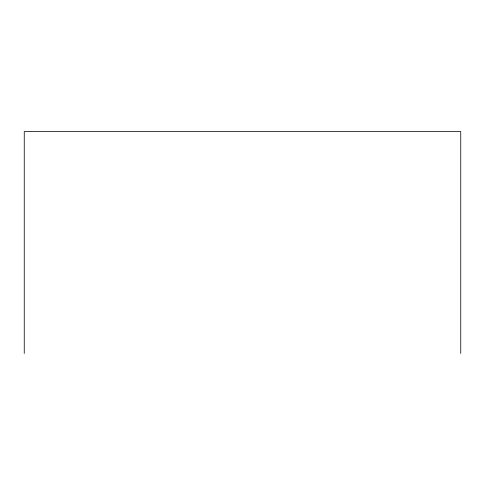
<?xml version="1.0" encoding="UTF-8"?>
<svg xmlns="http://www.w3.org/2000/svg" width="485" height="485" viewBox="0 0 485 485"><rect width="100%" height="100%" fill="white"/><g stroke="black" fill="none" stroke-linecap="round" stroke-linejoin="round"><path stroke-width="0.73" d="M460.75 353.438L460.75 131.562L24.25 131.562L24.25 353.438"/></g></svg>
